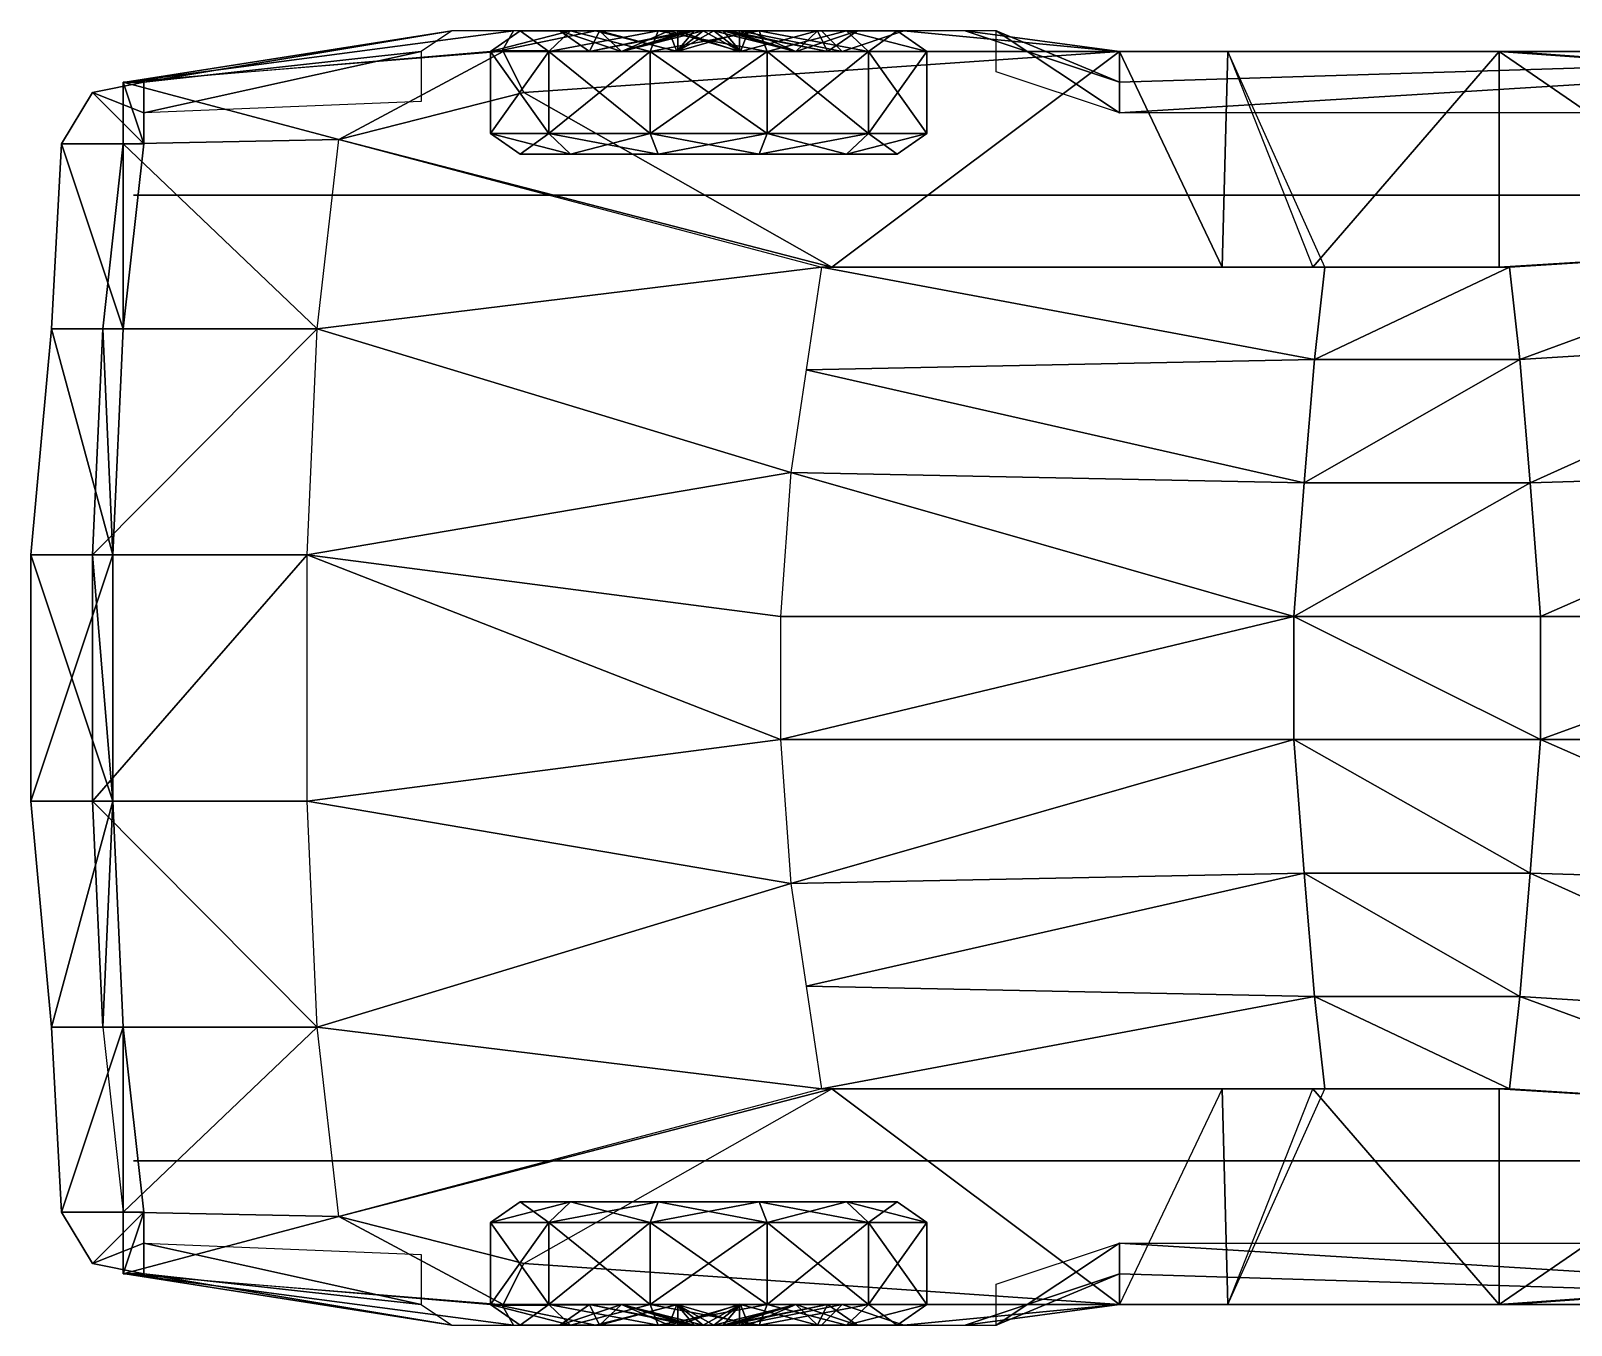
# Model space of a CAD drawing. Extents: x -3.81 to 0, y -0.8 to 0.8.
# Drawn here: x -3.81 to -1.905, y -0.8 to 0.8 of the extents above; entities that cross this region are included whole.
import ezdxf

# ---------------------------------------------------------------- set-up
doc = ezdxf.new("R2010")
doc.units = 0
doc.layers.get('0').update_dxf_attribs({"linetype": 'CONTINUOUS'})

msp = doc.modelspace()

# ---------------------------------------------------------------- meshes
at = {"color": 0, "linetype": 'BYBLOCK'}
mesh = msp.add_polyface(dxfattribs=at)
corners = [(-3.7211, 0.4318, 0.8065), (-3.6957, 0.4318, 0.4763), (-3.7084, 0.1524, 0.4763), (-3.7338, 0.1524, 0.8191), (-3.81, 0.1524, 0.4254), (-3.7846, 0.4318, 0.4254), (-3.7846, 0.4318, 0.3493), (-3.81, 0.1524, 0.3493), (-3.7084, 0.1524, 0.2477), (-3.6957, 0.4318, 0.2477), (-3.7719, 0.6604, 0.3493), (-3.6703, 0.6604, 0.2477), (-3.7719, 0.6604, 0.4381), (-3.6703, 0.6604, 0.4889), (-3.6957, 0.7366, 0.7683), (-3.6703, 0.7366, 0.5016), (-3.6957, 0.6604, 0.7937), (-3.7338, 0.7239, 0.4381), (-3.7338, 0.7239, 0.3493), (-3.6703, 0.6985, 0.2477), (-3.429, 0.6658, 0.9207), (-3.2258, 0.7747, 0.7683), (-3.4557, 0.4318, 0.9591), (-3.4684, 0.1524, 0.9718), (-3.3274, 0.7747, 0.3239), (-3.3274, 0.7129, 0.1714), (-3.2893, 0.8001, 0.4636), (-3.6934, 0.7366, 0.7699), (-3.7338, -0.1524, 0.8191), (-3.81, -0.1524, 0.3493), (-3.7084, -0.1524, 0.4763)]
mesh.append_faces([[corners[k] for k in face] for face in [(14, 13, 16), (17, 13, 15), (11, 18, 19), (20, 14, 16), (19, 24, 25), (24, 15, 26)]], dxfattribs={"vtx0": -1, "color": 0})
mesh.append_faces([[corners[k] for k in face] for face in [(0, 2, 3), (4, 2, 5), (8, 6, 9), (9, 10, 11), (5, 1, 12), (12, 13, 17), (18, 15, 19)]], dxfattribs={"vtx0": -1, "vtx1": -1, "color": 0})
mesh.append_faces([[corners[k] for k in face] for face in [(19, 15, 24)]], dxfattribs={"vtx0": -1, "vtx1": -1, "vtx2": -1, "color": 0})
mesh.append_faces([[corners[k] for k in face] for face in [(5, 2, 1), (12, 1, 13), (20, 21, 14), (22, 16, 0), (22, 0, 3), (3, 23, 22), (23, 3, 28)]], dxfattribs={"vtx0": -1, "vtx2": -1, "color": 0})
mesh.append_faces([[corners[k] for k in face] for face in [(7, 6, 8), (17, 15, 18), (20, 16, 22), (7, 29, 4)]], dxfattribs={"vtx1": -1, "color": 0})
mesh.append_faces([[corners[k] for k in face] for face in [(4, 5, 6), (6, 10, 9), (10, 6, 5), (10, 18, 11), (30, 2, 4), (2, 30, 3)]], dxfattribs={"vtx1": -1, "vtx2": -1, "color": 0})
mesh.append_faces([[corners[k] for k in face] for face in [(0, 1, 2), (6, 7, 4), (5, 12, 10), (14, 15, 13), (12, 17, 18), (18, 10, 12), (26, 15, 27), (29, 7, 8)]], dxfattribs={"vtx2": -1, "color": 0})
mesh = msp.add_polyface(dxfattribs=at)
corners = [(-2.2352, 0.2413, 1.3398), (-2.2479, 0.0762, 1.3398), (-1.9558, 0.2413, 1.3398), (-2.8702, 0.254, 1.2891), (-2.8829, 0.0762, 1.2891), (-2.2225, 0.3937, 1.3272), (-2.8512, 0.381, 1.2764), (-1.9685, 0.3937, 1.3272), (-2.2098, 0.508, 1.3017), (-1.9812, 0.508, 1.3017), (-2.8321, 0.508, 1.2636), (-3.2004, 0.7239, 0.908), (-3.429, 0.6658, 0.9207), (-2.8194, 0.508, 1.2255), (-2.3368, 0.508, 1.2636), (-2.4638, 0.7747, 0.8826), (-2.3298, 0.7747, 0.8722), (-1.9939, 0.508, 1.251), (-2.2245, 0.508, 1.2515), (-3.2258, 0.7747, 0.7683), (-2.4638, 0.7747, 0.7176), (-3.0099, 0.8001, 0.6541), (-3.0099, 0.7746, 0.7533), (-2.9337, 0.7743, 0.7477), (-2.9337, 0.8001, 0.6541), (-1.9939, 0.7747, 0.8457), (-1.9812, 0.7747, 0.6921), (-3.2893, 0.8001, 0.4636), (-3.6934, 0.7366, 0.7699), (-3.2131, 0.8001, 0.5651), (-3.2267, 0.776, 0.7684), (-3.1115, 0.8001, 0.6286), (-2.4638, 0.6985, 0.1588), (-2.6162, 0.7493, 0.1461), (-2.6162, 0.8001, 0.3493), (-2.4638, 0.7366, 0.4254), (-2.6543, 0.8001, 0.4636), (-2.7305, 0.8001, 0.5651), (-2.8321, 0.8001, 0.6286), (-2.8067, 0.7745, 0.7401), (-2.8829, -0.0762, 1.2891), (-2.2479, -0.0762, 1.3398), (-1.9431, -0.0762, 1.3398)]
mesh.append_faces([[corners[k] for k in face] for face in [(0, 6, 3), (35, 34, 36), (36, 20, 35)]], dxfattribs={"vtx0": -1, "color": 0})
mesh.append_faces([[corners[k] for k in face] for face in [(11, 12, 13), (21, 23, 24), (27, 28, 29), (29, 30, 31), (32, 34, 35), (31, 22, 21), (24, 39, 38)]], dxfattribs={"vtx0": -1, "vtx1": -1, "color": 0})
mesh.append_faces([[corners[k] for k in face] for face in [(16, 14, 8), (12, 11, 19), (15, 25, 26)]], dxfattribs={"vtx0": -1, "vtx1": -1, "vtx2": -1, "color": 0})
mesh.append_faces([[corners[k] for k in face] for face in [(1, 3, 4), (5, 10, 6), (13, 12, 10), (11, 20, 19), (21, 22, 23), (29, 28, 30), (37, 39, 20), (31, 30, 22), (24, 23, 39)]], dxfattribs={"vtx0": -1, "vtx2": -1, "color": 0})
mesh.append_faces([[corners[k] for k in face] for face in [(0, 1, 2), (8, 5, 9)]], dxfattribs={"vtx1": -1, "color": 0})
mesh.append_faces([[corners[k] for k in face] for face in [(0, 5, 6), (5, 0, 7), (10, 8, 14), (14, 13, 10), (15, 14, 16), (17, 18, 8), (36, 37, 20), (37, 38, 39), (4, 40, 1), (1, 41, 42)]], dxfattribs={"vtx1": -1, "vtx2": -1, "color": 0})
mesh.append_faces([[corners[k] for k in face] for face in [(1, 0, 3), (5, 8, 10), (11, 15, 20), (26, 20, 15), (32, 33, 34)]], dxfattribs={"vtx2": -1, "color": 0})
at = {"color": 251, "linetype": 'BYBLOCK'}
mesh = msp.add_polyface(dxfattribs=at)
corners = [(-3.1694, 0.6731, 0.0755), (-3.1424, 0.6477, 0.1024), (-3.2049, 0.6477, 0.2106), (-3.2417, 0.6731, 0.2007), (-3.1694, 0.7747, 0.0755), (-3.2417, 0.7747, 0.2007), (-3.0441, 0.6731, 0.0032), (-3.0343, 0.6477, 0.04), (-3.0441, 0.7747, 0.0032), (-2.8995, 0.6731, 0.0032), (-2.8995, 0.7747, 0.0032), (-3.0441, 0.6731, 0.5429), (-3.0343, 0.6477, 0.5061), (-2.9093, 0.6477, 0.5061), (-3.0441, 0.7747, 0.5429), (-2.8995, 0.6731, 0.5429), (-3.1694, 0.6731, 0.4706), (-3.1424, 0.6477, 0.4437), (-3.1694, 0.7747, 0.4706), (-3.2417, 0.6731, 0.3454), (-3.2049, 0.6477, 0.3355), (-3.2417, 0.7747, 0.3454), (-3.1424, 0.8001, 0.1024), (-3.2049, 0.8001, 0.2106), (-3.1065, 0.8001, 0.1383), (-3.1558, 0.8001, 0.2237), (-3.0343, 0.8001, 0.04), (-3.0211, 0.8001, 0.089), (-2.9093, 0.8001, 0.04), (-2.9225, 0.8001, 0.089), (-3.0343, 0.8001, 0.5061), (-2.8995, 0.7747, 0.5429), (-3.0211, 0.8001, 0.4571), (-2.9093, 0.8001, 0.5061), (-3.1424, 0.8001, 0.4437), (-3.1065, 0.8001, 0.4078), (-3.2049, 0.8001, 0.3355), (-3.1558, 0.8001, 0.3224)]
mesh.append_faces([[corners[k] for k in face] for face in [(0, 1, 2), (2, 3, 0), (6, 7, 1), (1, 0, 6), (7, 6, 9), (11, 12, 13), (16, 17, 12), (12, 11, 16), (19, 20, 17), (17, 16, 19), (3, 2, 20), (20, 19, 3), (22, 4, 5), (5, 23, 22), (24, 22, 23), (23, 25, 24), (26, 8, 4), (4, 22, 26), (27, 26, 22), (22, 24, 27), (8, 26, 28), (26, 27, 29), (30, 14, 31), (32, 30, 33), (34, 18, 14), (14, 30, 34), (35, 34, 30), (30, 32, 35), (36, 21, 18), (18, 34, 36), (37, 36, 34), (34, 35, 37), (23, 5, 21), (21, 36, 23), (25, 23, 36), (36, 37, 25)]], dxfattribs={"vtx0": -1, "vtx2": -1, "color": 251})
mesh.append_faces([[corners[k] for k in face] for face in [(4, 0, 3), (3, 5, 4), (8, 6, 0), (0, 4, 8), (6, 8, 10), (14, 11, 15), (18, 16, 11), (11, 14, 18), (21, 19, 16), (16, 18, 21), (5, 3, 19), (19, 21, 5)]], dxfattribs={"vtx2": -1, "color": 251})
at = {"color": 254, "linetype": 'BYBLOCK'}
mesh = msp.add_polyface(dxfattribs=at)
corners = [(-0.7103, 0.8001, 0.2665), (-0.6858, 0.8001, 0.2731), (-0.7103, 0.8001, 0.2796), (-0.833, 0.7747, 0.2336), (-0.833, 0.7747, 0.3125), (-0.8698, 0.8001, 0.2237), (-0.8698, 0.8001, 0.3224), (-0.7038, 0.8001, 0.291), (-0.7936, 0.7747, 0.3808), (-0.8205, 0.8001, 0.4078), (-0.6924, 0.8001, 0.2976), (-0.7252, 0.7747, 0.4203), (-0.7351, 0.8001, 0.4571), (-0.6792, 0.8001, 0.2976), (-0.6464, 0.7747, 0.4203), (-0.6365, 0.8001, 0.4571), (-0.6678, 0.8001, 0.291), (-0.578, 0.7747, 0.3808), (-0.5511, 0.8001, 0.4078), (-0.6613, 0.8001, 0.2796), (-0.5386, 0.7747, 0.3125), (-0.5018, 0.8001, 0.3224), (-0.6613, 0.8001, 0.2665), (-0.5386, 0.7747, 0.2336), (-0.5018, 0.8001, 0.2237), (-0.6678, 0.8001, 0.2551), (-0.578, 0.7747, 0.1653), (-0.5511, 0.8001, 0.1383), (-0.6792, 0.8001, 0.2485), (-0.6464, 0.7747, 0.1258), (-0.6365, 0.8001, 0.089), (-0.6924, 0.8001, 0.2485), (-0.7252, 0.7747, 0.1258), (-0.7351, 0.8001, 0.089), (-0.7038, 0.8001, 0.2551), (-0.7936, 0.7747, 0.1653), (-0.8205, 0.8001, 0.1383), (-3.1065, 0.8001, 0.1383), (-3.0796, 0.7747, 0.1653), (-3.1558, 0.8001, 0.2237), (-3.119, 0.7747, 0.2336), (-2.9898, 0.8001, 0.2551), (-2.9963, 0.8001, 0.2665), (-2.9718, 0.8001, 0.2731), (-3.0211, 0.8001, 0.089), (-3.0112, 0.7747, 0.1258), (-2.9784, 0.8001, 0.2485), (-2.9225, 0.8001, 0.089), (-2.9324, 0.7747, 0.1258), (-2.9652, 0.8001, 0.2485), (-2.8371, 0.8001, 0.1383), (-2.864, 0.7747, 0.1653), (-2.9538, 0.8001, 0.2551), (-2.7878, 0.8001, 0.2237), (-2.8246, 0.7747, 0.2336), (-2.9473, 0.8001, 0.2665), (-2.7878, 0.8001, 0.3224), (-2.8246, 0.7747, 0.3125), (-2.9473, 0.8001, 0.2796), (-2.8371, 0.8001, 0.4078), (-2.864, 0.7747, 0.3808), (-2.9538, 0.8001, 0.291), (-2.9225, 0.8001, 0.4571), (-2.9324, 0.7747, 0.4203), (-2.9652, 0.8001, 0.2976), (-3.0211, 0.8001, 0.4571), (-3.0112, 0.7747, 0.4203), (-2.9784, 0.8001, 0.2976), (-3.1065, 0.8001, 0.4078), (-3.0796, 0.7747, 0.3808), (-2.9898, 0.8001, 0.291), (-3.1558, 0.8001, 0.3224), (-3.119, 0.7747, 0.3125), (-2.9963, 0.8001, 0.2796), (-2.9718, -0.8001, 0.2731), (-2.9963, -0.8001, 0.2665), (-2.9963, -0.8001, 0.2796), (-3.119, -0.7747, 0.2336), (-3.119, -0.7747, 0.3125), (-3.1558, -0.8001, 0.2237), (-3.1558, -0.8001, 0.3224), (-2.9898, -0.8001, 0.291), (-3.0796, -0.7747, 0.3808), (-3.1065, -0.8001, 0.4078), (-2.9784, -0.8001, 0.2976), (-3.0112, -0.7747, 0.4203), (-3.0211, -0.8001, 0.4571), (-2.9652, -0.8001, 0.2976), (-2.9324, -0.7747, 0.4203), (-2.9225, -0.8001, 0.4571), (-2.9538, -0.8001, 0.291), (-2.864, -0.7747, 0.3808), (-2.8371, -0.8001, 0.4078), (-2.9473, -0.8001, 0.2796), (-2.8246, -0.7747, 0.3125), (-2.7878, -0.8001, 0.3224), (-2.9473, -0.8001, 0.2665), (-2.8246, -0.7747, 0.2336), (-2.7878, -0.8001, 0.2237), (-2.9538, -0.8001, 0.2551), (-2.864, -0.7747, 0.1653), (-2.8371, -0.8001, 0.1383), (-2.9652, -0.8001, 0.2485), (-2.9324, -0.7747, 0.1258), (-2.9225, -0.8001, 0.089), (-2.9784, -0.8001, 0.2485), (-3.0112, -0.7747, 0.1258), (-3.0211, -0.8001, 0.089), (-2.9898, -0.8001, 0.2551), (-3.0796, -0.7747, 0.1653), (-3.1065, -0.8001, 0.1383), (-0.7936, -0.7747, 0.1653), (-0.8205, -0.8001, 0.1383), (-0.8698, -0.8001, 0.2237), (-0.833, -0.7747, 0.2336), (-0.7038, -0.8001, 0.2551), (-0.7103, -0.8001, 0.2665), (-0.6858, -0.8001, 0.2731), (-0.7252, -0.7747, 0.1258), (-0.7351, -0.8001, 0.089), (-0.6924, -0.8001, 0.2485), (-0.6464, -0.7747, 0.1258), (-0.6365, -0.8001, 0.089), (-0.6792, -0.8001, 0.2485), (-0.578, -0.7747, 0.1653), (-0.5511, -0.8001, 0.1383), (-0.6678, -0.8001, 0.2551), (-0.5386, -0.7747, 0.2336), (-0.5018, -0.8001, 0.2237), (-0.6613, -0.8001, 0.2665), (-0.5386, -0.7747, 0.3125), (-0.5018, -0.8001, 0.3224), (-0.6613, -0.8001, 0.2796), (-0.578, -0.7747, 0.3808), (-0.5511, -0.8001, 0.4078), (-0.6678, -0.8001, 0.291), (-0.6464, -0.7747, 0.4203), (-0.6365, -0.8001, 0.4571), (-0.6792, -0.8001, 0.2976), (-0.7252, -0.7747, 0.4203), (-0.7351, -0.8001, 0.4571), (-0.6924, -0.8001, 0.2976), (-0.7936, -0.7747, 0.3808), (-0.8205, -0.8001, 0.4078), (-0.7038, -0.8001, 0.291), (-0.833, -0.7747, 0.3125), (-0.8698, -0.8001, 0.3224), (-0.7103, -0.8001, 0.2796), (0, -0.1524, 0.3746), (0, -0.1524, 0.3239), (0, 0.1524, 0.3746), (0, 0.1524, 0.3239), (-0.0762, -0.1524, 0.2223), (-0.0762, 0.1524, 0.2223)]
mesh.append_faces([[corners[k] for k in face] for face in [(0, 1, 2), (5, 3, 6), (4, 6, 3), (2, 1, 7), (6, 4, 9), (8, 9, 4), (7, 1, 10), (9, 8, 12), (11, 12, 8), (10, 1, 13), (12, 11, 15), (14, 15, 11), (13, 1, 16), (15, 14, 18), (17, 18, 14), (16, 1, 19), (18, 17, 21), (20, 21, 17), (19, 1, 22), (21, 20, 24), (23, 24, 20), (22, 1, 25), (24, 23, 27), (26, 27, 23), (25, 1, 28), (27, 26, 30), (29, 30, 26), (28, 1, 31), (30, 29, 33), (32, 33, 29), (31, 1, 34), (33, 32, 36), (35, 36, 32), (34, 1, 0), (36, 35, 5), (3, 5, 35), (37, 38, 39), (40, 39, 38), (41, 43, 42), (44, 45, 37), (38, 37, 45), (46, 43, 41), (47, 48, 44), (45, 44, 48), (49, 43, 46), (50, 51, 47), (48, 47, 51), (52, 43, 49), (53, 54, 50), (51, 50, 54), (55, 43, 52), (56, 57, 53), (54, 53, 57), (58, 43, 55), (59, 60, 56), (57, 56, 60), (61, 43, 58), (62, 63, 59), (60, 59, 63), (64, 43, 61), (65, 66, 62), (63, 62, 66), (67, 43, 64), (68, 69, 65), (66, 65, 69), (70, 43, 67), (71, 72, 68), (69, 68, 72), (73, 43, 70), (39, 40, 71), (72, 71, 40), (42, 43, 73)]], dxfattribs={"vtx0": -1, "vtx1": -1, "color": 254})
mesh.append_faces([[corners[k] for k in face] for face in [(74, 75, 76), (77, 79, 80), (80, 78, 77), (74, 76, 81), (78, 80, 83), (83, 82, 78), (74, 81, 84), (82, 83, 86), (86, 85, 82), (74, 84, 87), (85, 86, 89), (89, 88, 85), (74, 87, 90), (88, 89, 92), (92, 91, 88), (74, 90, 93), (91, 92, 95), (95, 94, 91), (74, 93, 96), (94, 95, 98), (98, 97, 94), (74, 96, 99), (97, 98, 101), (101, 100, 97), (74, 99, 102), (100, 101, 104), (104, 103, 100), (74, 102, 105), (103, 104, 107), (107, 106, 103), (74, 105, 108), (106, 107, 110), (110, 109, 106), (74, 108, 75), (109, 110, 79), (79, 77, 109), (111, 112, 113), (113, 114, 111), (117, 115, 116), (118, 119, 112), (112, 111, 118), (117, 120, 115), (121, 122, 119), (119, 118, 121), (117, 123, 120), (124, 125, 122), (122, 121, 124), (117, 126, 123), (127, 128, 125), (125, 124, 127), (117, 129, 126), (130, 131, 128), (128, 127, 130), (117, 132, 129), (133, 134, 131), (131, 130, 133), (117, 135, 132), (136, 137, 134), (134, 133, 136), (117, 138, 135), (139, 140, 137), (137, 136, 139), (117, 141, 138), (142, 143, 140), (140, 139, 142), (117, 144, 141), (145, 146, 143), (143, 142, 145), (117, 147, 144), (114, 113, 146), (146, 145, 114), (117, 116, 147)]], dxfattribs={"vtx0": -1, "vtx2": -1, "color": 254})
mesh.append_faces([[corners[k] for k in face] for face in [(3, 0, 4), (2, 4, 0), (4, 2, 8), (7, 8, 2), (8, 7, 11), (10, 11, 7), (11, 10, 14), (13, 14, 10), (14, 13, 17), (16, 17, 13), (17, 16, 20), (19, 20, 16), (20, 19, 23), (22, 23, 19), (23, 22, 26), (25, 26, 22), (26, 25, 29), (28, 29, 25), (29, 28, 32), (31, 32, 28), (32, 31, 35), (34, 35, 31), (35, 34, 3), (0, 3, 34), (38, 41, 40), (42, 40, 41), (45, 46, 38), (41, 38, 46), (48, 49, 45), (46, 45, 49), (51, 52, 48), (49, 48, 52), (54, 55, 51), (52, 51, 55), (57, 58, 54), (55, 54, 58), (60, 61, 57), (58, 57, 61), (63, 64, 60), (61, 60, 64), (66, 67, 63), (64, 63, 67), (69, 70, 66), (67, 66, 70), (72, 73, 69), (70, 69, 73), (40, 42, 72), (73, 72, 42), (148, 149, 150), (151, 150, 149), (149, 152, 151), (153, 151, 152)]], dxfattribs={"vtx1": -1, "color": 254})
mesh.append_faces([[corners[k] for k in face] for face in [(75, 77, 78), (78, 76, 75), (76, 78, 82), (82, 81, 76), (81, 82, 85), (85, 84, 81), (84, 85, 88), (88, 87, 84), (87, 88, 91), (91, 90, 87), (90, 91, 94), (94, 93, 90), (93, 94, 97), (97, 96, 93), (96, 97, 100), (100, 99, 96), (99, 100, 103), (103, 102, 99), (102, 103, 106), (106, 105, 102), (105, 106, 109), (109, 108, 105), (108, 109, 77), (77, 75, 108), (115, 111, 114), (114, 116, 115), (120, 118, 111), (111, 115, 120), (123, 121, 118), (118, 120, 123), (126, 124, 121), (121, 123, 126), (129, 127, 124), (124, 126, 129), (132, 130, 127), (127, 129, 132), (135, 133, 130), (130, 132, 135), (138, 136, 133), (133, 135, 138), (141, 139, 136), (136, 138, 141), (144, 142, 139), (139, 141, 144), (147, 145, 142), (142, 144, 147), (116, 114, 145), (145, 147, 116)]], dxfattribs={"vtx2": -1, "color": 254})
at = {"color": 251, "linetype": 'BYBLOCK'}
mesh = msp.add_polyface(dxfattribs=at)
corners = [(-2.8995, 0.6731, 0.0032), (-2.9093, 0.6477, 0.04), (-3.0343, 0.6477, 0.04), (-2.8995, 0.7747, 0.0032), (-3.0441, 0.6731, 0.0032), (-2.7742, 0.6731, 0.0755), (-2.8012, 0.6477, 0.1024), (-2.7742, 0.7747, 0.0755), (-2.7019, 0.6731, 0.2007), (-2.7387, 0.6477, 0.2106), (-2.7019, 0.7747, 0.2007), (-2.7019, 0.6731, 0.3454), (-2.7387, 0.6477, 0.3355), (-2.7019, 0.7747, 0.3454), (-2.7742, 0.6731, 0.4706), (-2.8012, 0.6477, 0.4437), (-2.7742, 0.7747, 0.4706), (-2.8995, 0.6731, 0.5429), (-2.9093, 0.6477, 0.5061), (-2.8995, 0.7747, 0.5429), (-3.0441, 0.6731, 0.5429), (-3.0441, 0.7747, 0.5429), (-2.9093, 0.8001, 0.04), (-3.0441, 0.7747, 0.0032), (-2.9225, 0.8001, 0.089), (-3.0343, 0.8001, 0.04), (-2.8012, 0.8001, 0.1024), (-2.8371, 0.8001, 0.1383), (-2.7387, 0.8001, 0.2106), (-2.7878, 0.8001, 0.2237), (-2.7387, 0.8001, 0.3355), (-2.7878, 0.8001, 0.3224), (-2.8012, 0.8001, 0.4437), (-2.8371, 0.8001, 0.4078), (-2.9093, 0.8001, 0.5061), (-2.9225, 0.8001, 0.4571), (-3.0343, 0.8001, 0.5061), (-3.0211, 0.8001, 0.4571)]
mesh.append_faces([[corners[k] for k in face] for face in [(0, 1, 2), (5, 6, 1), (1, 0, 5), (8, 9, 6), (6, 5, 8), (11, 12, 9), (9, 8, 11), (14, 15, 12), (12, 11, 14), (17, 18, 15), (15, 14, 17), (18, 17, 20), (22, 3, 23), (24, 22, 25), (26, 7, 3), (3, 22, 26), (27, 26, 22), (22, 24, 27), (28, 10, 7), (7, 26, 28), (29, 28, 26), (26, 27, 29), (30, 13, 10), (10, 28, 30), (31, 30, 28), (28, 29, 31), (32, 16, 13), (13, 30, 32), (33, 32, 30), (30, 31, 33), (34, 19, 16), (16, 32, 34), (35, 34, 32), (32, 33, 35), (19, 34, 36), (34, 35, 37)]], dxfattribs={"vtx0": -1, "vtx2": -1, "color": 251})
mesh.append_faces([[corners[k] for k in face] for face in [(3, 0, 4), (7, 5, 0), (0, 3, 7), (10, 8, 5), (5, 7, 10), (13, 11, 8), (8, 10, 13), (16, 14, 11), (11, 13, 16), (19, 17, 14), (14, 16, 19), (17, 19, 21)]], dxfattribs={"vtx2": -1, "color": 251})
at = {"color": 0, "linetype": 'BYBLOCK'}
mesh = msp.add_polyface(dxfattribs=at)
corners = [(-0.4685, 0.1524, 0.7975), (-0.5216, 0.4318, 0.7936), (-0.9779, 0.1524, 0.87), (-1.0414, 0.4064, 0.8572), (-1.5367, 0.254, 1.2891), (-1.9558, 0.2413, 1.3398), (-1.9431, 0.0762, 1.3398), (-1.524, 0.0762, 1.2891), (-2.2479, 0.0762, 1.3398), (-1.9685, 0.3937, 1.3272), (-2.2352, 0.2413, 1.3398), (-1.5621, 0.4191, 1.2764), (-0.6096, 0.6604, 0.7806), (-1.143, 0.6096, 0.8445), (-0.6995, 0.7747, 0.7378), (-1.28, 0.7239, 0.8191), (-1.5875, 0.5334, 1.2636), (-1.9812, 0.508, 1.3017), (-2.2225, 0.3937, 1.3272), (-2.2098, 0.508, 1.3017), (-1.9939, 0.508, 1.251), (-1.6376, 0.5299, 1.2255), (-0.635, 0.8001, 0.6541), (-0.7493, 0.8001, 0.6541), (-1.2319, 0.7747, 0.6541), (-1.9812, 0.7747, 0.6921), (-1.9939, 0.7747, 0.8457), (-1.232, 0.7747, 0.6541), (-1.2319, 0.7747, 0.3874), (-2.4638, 0.7366, 0.4254), (-2.4638, 0.7747, 0.7176), (-1.2319, 0.6985, 0.1588), (-2.4638, 0.6985, 0.1588), (-1.0414, 0.8001, 0.3239), (-1.0414, 0.7493, 0.1461), (-1.2389, 0.6907, 0.8315), (-1.016, 0.8001, 0.4381), (-0.9398, 0.8001, 0.5524), (-0.8509, 0.8001, 0.6159), (-1.9431, -0.0762, 1.3398), (-0.4685, -0.1524, 0.7975)]
mesh.append_faces([[corners[k] for k in face] for face in [(2, 1, 3), (11, 5, 4), (3, 12, 13), (13, 14, 15), (27, 29, 30), (28, 32, 29)]], dxfattribs={"vtx0": -1, "color": 0})
mesh.append_faces([[corners[k] for k in face] for face in [(4, 6, 7), (5, 9, 10), (16, 9, 11), (15, 25, 26), (33, 28, 36), (36, 27, 37)]], dxfattribs={"vtx0": -1, "vtx1": -1, "color": 0})
mesh.append_faces([[corners[k] for k in face] for face in [(6, 5, 8), (11, 9, 5), (9, 17, 18), (39, 6, 8), (6, 39, 7)]], dxfattribs={"vtx0": -1, "vtx1": -1, "vtx2": -1, "color": 0})
mesh.append_faces([[corners[k] for k in face] for face in [(17, 21, 20), (14, 22, 23), (33, 31, 28), (16, 15, 21), (36, 28, 27), (23, 15, 14), (27, 38, 37)]], dxfattribs={"vtx0": -1, "vtx2": -1, "color": 0})
mesh.append_faces([[corners[k] for k in face] for face in [(1, 12, 3), (12, 14, 13)]], dxfattribs={"vtx1": -1, "color": 0})
mesh.append_faces([[corners[k] for k in face] for face in [(0, 1, 2), (4, 5, 6), (16, 17, 9), (19, 17, 20), (17, 16, 21), (40, 0, 2)]], dxfattribs={"vtx1": -1, "vtx2": -1, "color": 0})
mesh.append_faces([[corners[k] for k in face] for face in [(15, 24, 25), (27, 28, 29), (28, 31, 32), (33, 34, 31), (16, 35, 15), (23, 24, 15), (27, 23, 38)]], dxfattribs={"vtx2": -1, "color": 0})
at = {"color": 151, "linetype": 'BYBLOCK'}
mesh = msp.add_polyface(dxfattribs=at)
corners = [(-0.9779, 0.1524, 0.87), (-1.0414, 0.4064, 0.8572), (-1.5367, 0.254, 1.2891), (-1.524, 0.0762, 1.2891), (-2.8702, 0.254, 1.2891), (-2.8829, 0.0762, 1.2891), (-3.4684, 0.1524, 0.9718), (-3.4557, 0.4318, 0.9591), (-2.8321, 0.508, 1.2636), (-3.429, 0.6658, 0.9207), (-1.143, 0.6096, 0.8445), (-1.5621, 0.4191, 1.2764), (-1.2389, 0.6907, 0.8315), (-1.5875, 0.5334, 1.2636), (-2.8194, 0.508, 1.2255), (-2.3368, 0.508, 1.2636), (-2.4638, 0.7747, 0.8826), (-3.2004, 0.7239, 0.908), (-1.6376, 0.5299, 1.2255), (-1.28, 0.7239, 0.8191), (-1.9939, 0.7747, 0.8457), (-1.9939, 0.508, 1.251), (-2.3298, 0.7747, 0.8722), (-2.2245, 0.508, 1.2515), (-1.9939, -0.7747, 0.8457), (-2.3298, -0.7747, 0.8722), (-2.2245, -0.508, 1.2515), (-1.9939, -0.508, 1.251), (-1.6376, -0.5299, 1.2255), (-1.28, -0.7239, 0.8191), (-2.8194, -0.508, 1.2255), (-2.3368, -0.508, 1.2636), (-2.4638, -0.7747, 0.8826), (-3.2004, -0.7239, 0.908), (-1.2389, -0.6907, 0.8315), (-1.143, -0.6096, 0.8445), (-1.5875, -0.5334, 1.2636), (-1.5621, -0.4191, 1.2764), (-1.0414, -0.4064, 0.8572), (-1.5367, -0.254, 1.2891), (-2.8702, -0.254, 1.2891), (-2.8321, -0.508, 1.2636), (-3.4557, -0.4318, 0.9591), (-3.429, -0.6658, 0.9207), (-2.8829, -0.0762, 1.2891), (-3.4684, -0.1524, 0.9718), (-0.9779, -0.1524, 0.87), (-1.524, -0.0762, 1.2891)]
mesh.append_faces([[corners[k] for k in face] for face in [(8, 7, 9), (1, 11, 2), (14, 16, 17), (30, 32, 33), (37, 38, 39), (42, 41, 43)]], dxfattribs={"vtx0": -1, "color": 151})
mesh.append_faces([[corners[k] for k in face] for face in [(18, 20, 21), (28, 24, 27), (36, 35, 37), (45, 40, 42), (39, 46, 47)]], dxfattribs={"vtx0": -1, "vtx1": -1, "color": 151})
mesh.append_faces([[corners[k] for k in face] for face in [(0, 2, 3), (4, 6, 7), (10, 13, 11), (20, 23, 21), (24, 26, 27)]], dxfattribs={"vtx0": -1, "vtx2": -1, "color": 151})
mesh.append_faces([[corners[k] for k in face] for face in [(34, 35, 36), (38, 46, 39)]], dxfattribs={"vtx1": -1, "color": 151})
mesh.append_faces([[corners[k] for k in face] for face in [(4, 5, 6), (8, 4, 7), (1, 10, 11), (35, 38, 37), (40, 41, 42), (44, 40, 45), (5, 44, 6), (45, 6, 44), (46, 0, 47), (3, 47, 0)]], dxfattribs={"vtx1": -1, "vtx2": -1, "color": 151})
mesh.append_faces([[corners[k] for k in face] for face in [(0, 1, 2), (10, 12, 13), (14, 15, 16), (18, 19, 20), (20, 22, 23), (24, 25, 26), (28, 29, 24), (30, 31, 32)]], dxfattribs={"vtx2": -1, "color": 151})
at = {"color": 240, "linetype": 'BYBLOCK'}
mesh = msp.add_polyface(dxfattribs=at)
corners = [(-3.6957, 0.6604, 0.7937), (-3.6703, 0.6604, 0.4889), (-3.6957, 0.4318, 0.4763), (-3.7211, 0.4318, 0.8065), (-3.6957, -0.6604, 0.7937), (-3.6703, -0.6604, 0.4889), (-3.6957, -0.4318, 0.4763), (-3.7211, -0.4318, 0.8065)]
mesh.append_faces([[corners[k] for k in face] for face in [(0, 2, 3), (4, 6, 7)]], dxfattribs={"vtx0": -1, "color": 240})
mesh.append_faces([[corners[k] for k in face] for face in [(0, 1, 2), (4, 5, 6)]], dxfattribs={"vtx2": -1, "color": 240})
at = {"color": 251, "linetype": 'BYBLOCK'}
mesh = msp.add_polyface(dxfattribs=at)
corners = [(-1.8923, 0.5969, 0.1651), (-1.8923, 0.5969, 0.7239), (-0.3683, 0.5969, 0.6731), (-0.2413, 0.5969, 0.2032), (-3.6703, 0.5969, 0.254), (-3.683, 0.5969, 0.7239), (-3.6703, -0.5969, 0.254), (-3.683, -0.5969, 0.7239), (-1.8923, -0.5969, 0.7239), (-1.8923, -0.5969, 0.1651), (-0.3683, -0.5969, 0.6731), (-0.2413, -0.5969, 0.2032)]
mesh.append_faces([[corners[k] for k in face] for face in [(0, 1, 2), (2, 3, 0), (4, 5, 1), (1, 0, 4), (6, 7, 8), (8, 9, 6), (9, 8, 10), (10, 11, 9)]], dxfattribs={"vtx0": -1, "vtx1": -1, "vtx2": -1, "color": 251})
at = {"color": 0, "linetype": 'BYBLOCK'}
mesh = msp.add_polyface(dxfattribs=at)
corners = [(-3.6703, -0.7366, 0.5016), (-3.2893, -0.8001, 0.4636), (-3.6934, -0.7366, 0.7699), (-3.6703, -0.6985, 0.2477), (-3.3274, -0.7747, 0.3239), (-3.3274, -0.7129, 0.1714), (-3.7338, -0.1524, 0.8191), (-3.4684, -0.1524, 0.9718), (-3.4684, 0.1524, 0.9718), (-3.7211, -0.4318, 0.8065), (-3.4557, -0.4318, 0.9591), (-3.6957, -0.6604, 0.7937), (-3.429, -0.6658, 0.9207), (-3.6957, -0.7366, 0.7683), (-3.7338, -0.7239, 0.4381), (-3.7338, -0.7239, 0.3493), (-3.2258, -0.7747, 0.7683), (-3.7719, -0.6604, 0.3493), (-3.6703, -0.6604, 0.2477), (-3.7719, -0.6604, 0.4381), (-3.6703, -0.6604, 0.4889), (-3.6957, -0.4318, 0.4763), (-3.7846, -0.4318, 0.4254), (-3.7846, -0.4318, 0.3493), (-3.6957, -0.4318, 0.2477), (-3.81, -0.1524, 0.3493), (-3.7084, -0.1524, 0.2477), (-3.81, -0.1524, 0.4254), (-3.7084, -0.1524, 0.4763), (-3.7084, 0.1524, 0.2477), (-3.81, 0.1524, 0.4254), (-3.7338, 0.1524, 0.8191)]
mesh.append_faces([[corners[k] for k in face] for face in [(4, 3, 5), (13, 12, 11), (15, 18, 3), (20, 14, 0), (20, 13, 11)]], dxfattribs={"vtx0": -1, "color": 0})
mesh.append_faces([[corners[k] for k in face] for face in [(9, 10, 6), (7, 6, 10), (11, 10, 9), (16, 12, 13), (21, 19, 20), (28, 22, 21)]], dxfattribs={"vtx0": -1, "vtx1": -1, "color": 0})
mesh.append_faces([[corners[k] for k in face] for face in [(0, 3, 4)]], dxfattribs={"vtx0": -1, "vtx1": -1, "vtx2": -1, "color": 0})
mesh.append_faces([[corners[k] for k in face] for face in [(6, 7, 8), (0, 15, 3), (20, 19, 14), (21, 22, 19), (17, 24, 18), (23, 26, 24), (28, 27, 22), (28, 9, 6)]], dxfattribs={"vtx0": -1, "vtx2": -1, "color": 0})
mesh.append_faces([[corners[k] for k in face] for face in [(0, 1, 2), (14, 19, 15), (17, 15, 19), (0, 13, 20), (19, 22, 17), (25, 23, 27), (21, 9, 28), (27, 30, 25)]], dxfattribs={"vtx1": -1, "color": 0})
mesh.append_faces([[corners[k] for k in face] for face in [(15, 17, 18), (23, 17, 22), (17, 23, 24), (22, 27, 23), (30, 27, 28), (6, 31, 28)]], dxfattribs={"vtx1": -1, "vtx2": -1, "color": 0})
mesh.append_faces([[corners[k] for k in face] for face in [(11, 12, 10), (0, 14, 15), (23, 25, 26), (29, 26, 25)]], dxfattribs={"vtx2": -1, "color": 0})
mesh = msp.add_polyface(dxfattribs=at)
corners = [(-0.7493, -0.8001, 0.6541), (-1.232, -0.7747, 0.6541), (-0.8509, -0.8001, 0.6159), (-0.9398, -0.8001, 0.5524), (-1.2319, -0.7747, 0.6541), (-1.28, -0.7239, 0.8191), (-0.6995, -0.7747, 0.7378), (-1.2319, -0.7747, 0.3874), (-1.016, -0.8001, 0.4381), (-1.0414, -0.8001, 0.3239), (-1.2389, -0.6907, 0.8315), (-1.5875, -0.5334, 1.2636), (-1.6376, -0.5299, 1.2255), (-1.0414, -0.7493, 0.1461), (-1.2319, -0.6985, 0.1588), (-2.4638, -0.6985, 0.1588), (-2.4638, -0.7366, 0.4254), (-2.4638, -0.7747, 0.7176), (-1.9812, -0.7747, 0.6921), (-1.9939, -0.7747, 0.8457), (-0.635, -0.8001, 0.6541), (-1.9812, -0.508, 1.3017), (-1.9939, -0.508, 1.251), (-2.2098, -0.508, 1.3017), (-1.9685, -0.3937, 1.3272), (-2.2225, -0.3937, 1.3272), (-1.5621, -0.4191, 1.2764), (-0.6096, -0.6604, 0.7806), (-1.143, -0.6096, 0.8445), (-0.5216, -0.4318, 0.7936), (-1.0414, -0.4064, 0.8572), (-1.9558, -0.2413, 1.3398), (-1.5367, -0.254, 1.2891), (-2.2352, -0.2413, 1.3398), (-1.9431, -0.0762, 1.3398), (-2.2479, -0.0762, 1.3398), (-1.524, -0.0762, 1.2891), (-0.4685, -0.1524, 0.7975), (-0.9779, -0.1524, 0.87), (-1.524, 0.0762, 1.2891), (-0.9779, 0.1524, 0.87)]
mesh.append_faces([[corners[k] for k in face] for face in [(15, 7, 16), (16, 1, 17), (6, 28, 5), (27, 30, 28), (31, 26, 32), (29, 38, 30)]], dxfattribs={"vtx0": -1, "color": 0})
mesh.append_faces([[corners[k] for k in face] for face in [(2, 1, 3), (5, 0, 6), (7, 8, 1), (5, 11, 12), (14, 9, 7), (20, 6, 0), (12, 21, 22)]], dxfattribs={"vtx0": -1, "vtx1": -1, "color": 0})
mesh.append_faces([[corners[k] for k in face] for face in [(21, 24, 25), (24, 26, 31), (31, 34, 35)]], dxfattribs={"vtx0": -1, "vtx1": -1, "vtx2": -1, "color": 0})
mesh.append_faces([[corners[k] for k in face] for face in [(1, 8, 3), (7, 9, 8), (18, 5, 19), (24, 11, 26), (24, 31, 33), (34, 32, 36)]], dxfattribs={"vtx0": -1, "vtx2": -1, "color": 0})
mesh.append_faces([[corners[k] for k in face] for face in [(0, 1, 2), (4, 0, 5), (10, 11, 5), (13, 9, 14), (14, 7, 15), (7, 1, 16), (4, 5, 18)]], dxfattribs={"vtx1": -1, "color": 0})
mesh.append_faces([[corners[k] for k in face] for face in [(11, 21, 12), (21, 23, 22), (21, 11, 24), (31, 32, 34), (29, 37, 38), (36, 39, 34), (40, 38, 37)]], dxfattribs={"vtx1": -1, "vtx2": -1, "color": 0})
mesh.append_faces([[corners[k] for k in face] for face in [(6, 27, 28), (27, 29, 30)]], dxfattribs={"vtx2": -1, "color": 0})
mesh = msp.add_polyface(dxfattribs=at)
corners = [(-2.9337, -0.7743, 0.7477), (-2.9337, -0.8001, 0.6541), (-2.8067, -0.7745, 0.7401), (-2.8321, -0.8001, 0.6286), (-3.2267, -0.776, 0.7684), (-3.1115, -0.8001, 0.6286), (-3.0099, -0.7746, 0.7533), (-3.0099, -0.8001, 0.6541), (-2.7305, -0.8001, 0.5651), (-2.4638, -0.7747, 0.7176), (-2.6543, -0.8001, 0.4636), (-2.4638, -0.7366, 0.4254), (-2.6162, -0.8001, 0.3493), (-2.6162, -0.7493, 0.1461), (-2.4638, -0.6985, 0.1588), (-3.6934, -0.7366, 0.7699), (-3.2131, -0.8001, 0.5651), (-3.2893, -0.8001, 0.4636), (-3.6703, -0.7366, 0.5016), (-3.3274, -0.7747, 0.3239), (-1.9939, -0.7747, 0.8457), (-2.4638, -0.7747, 0.8826), (-1.9812, -0.7747, 0.6921), (-3.2004, -0.7239, 0.908), (-3.2258, -0.7747, 0.7683), (-3.429, -0.6658, 0.9207), (-2.2245, -0.508, 1.2515), (-1.9939, -0.508, 1.251), (-2.2098, -0.508, 1.3017), (-2.3368, -0.508, 1.2636), (-2.3298, -0.7747, 0.8722), (-2.8321, -0.508, 1.2636), (-2.8194, -0.508, 1.2255), (-2.2225, -0.3937, 1.3272), (-2.8512, -0.381, 1.2764), (-1.9812, -0.508, 1.3017), (-2.2352, -0.2413, 1.3398), (-1.9685, -0.3937, 1.3272), (-2.8702, -0.254, 1.2891), (-2.2479, -0.0762, 1.3398), (-2.8829, -0.0762, 1.2891), (-1.9558, -0.2413, 1.3398), (-2.2479, 0.0762, 1.3398)]
mesh.append_faces([[corners[k] for k in face] for face in [(9, 10, 11), (12, 11, 10), (18, 19, 17), (34, 36, 38)]], dxfattribs={"vtx0": -1, "color": 0})
mesh.append_faces([[corners[k] for k in face] for face in [(0, 1, 2), (4, 5, 6), (2, 8, 9), (15, 16, 4), (6, 7, 0), (9, 23, 24), (25, 32, 31), (31, 33, 34), (38, 39, 40)]], dxfattribs={"vtx0": -1, "vtx1": -1, "color": 0})
mesh.append_faces([[corners[k] for k in face] for face in [(20, 21, 22), (23, 25, 24), (29, 30, 28)]], dxfattribs={"vtx0": -1, "vtx1": -1, "vtx2": -1, "color": 0})
mesh.append_faces([[corners[k] for k in face] for face in [(2, 1, 3), (6, 5, 7), (12, 14, 11), (4, 16, 5), (15, 17, 16), (0, 7, 1), (25, 23, 32)]], dxfattribs={"vtx0": -1, "vtx2": -1, "color": 0})
mesh.append_faces([[corners[k] for k in face] for face in [(13, 14, 12), (9, 22, 21), (21, 23, 9), (28, 33, 31), (36, 39, 38)]], dxfattribs={"vtx1": -1, "color": 0})
mesh.append_faces([[corners[k] for k in face] for face in [(3, 8, 2), (8, 10, 9), (26, 27, 28), (29, 21, 30), (28, 31, 29), (32, 29, 31), (36, 33, 37), (33, 36, 34), (39, 42, 40)]], dxfattribs={"vtx1": -1, "vtx2": -1, "color": 0})
mesh.append_faces([[corners[k] for k in face] for face in [(33, 28, 35), (39, 36, 41)]], dxfattribs={"vtx2": -1, "color": 0})
at = {"color": 251, "linetype": 'BYBLOCK'}
mesh = msp.add_polyface(dxfattribs=at)
corners = [(-3.2049, -0.8001, 0.2106), (-3.1558, -0.8001, 0.2237), (-3.2049, -0.8001, 0.3355), (-3.1558, -0.8001, 0.3224), (-3.2417, -0.7747, 0.2007), (-3.2417, -0.7747, 0.3454), (-3.1424, -0.8001, 0.4437), (-3.1065, -0.8001, 0.4078), (-3.1694, -0.7747, 0.4706), (-3.0343, -0.8001, 0.5061), (-3.0211, -0.8001, 0.4571), (-3.0441, -0.7747, 0.5429), (-2.9093, -0.8001, 0.5061), (-2.8995, -0.7747, 0.5429), (-3.0211, -0.8001, 0.089), (-3.0343, -0.8001, 0.04), (-2.9225, -0.8001, 0.089), (-3.0441, -0.7747, 0.0032), (-2.9093, -0.8001, 0.04), (-3.1424, -0.8001, 0.1024), (-3.1065, -0.8001, 0.1383), (-3.1694, -0.7747, 0.0755), (-3.2417, -0.6731, 0.2007), (-3.2417, -0.6731, 0.3454), (-3.2049, -0.6477, 0.2106), (-3.2049, -0.6477, 0.3355), (-3.1694, -0.6731, 0.4706), (-3.1424, -0.6477, 0.4437), (-3.0441, -0.6731, 0.5429), (-3.0343, -0.6477, 0.5061), (-2.8995, -0.6731, 0.5429), (-2.9093, -0.6477, 0.5061), (-3.0441, -0.6731, 0.0032), (-2.8995, -0.7747, 0.0032), (-3.0343, -0.6477, 0.04), (-2.8995, -0.6731, 0.0032), (-3.1694, -0.6731, 0.0755), (-3.1424, -0.6477, 0.1024)]
mesh.append_faces([[corners[k] for k in face] for face in [(0, 1, 2), (3, 2, 1), (4, 0, 5), (2, 5, 0), (2, 3, 6), (7, 6, 3), (5, 2, 8), (6, 8, 2), (6, 7, 9), (10, 9, 7), (8, 6, 11), (9, 11, 6), (9, 10, 12), (11, 9, 13), (14, 15, 16), (15, 17, 18), (15, 14, 19), (20, 19, 14), (17, 15, 21), (19, 21, 15), (19, 20, 0), (1, 0, 20), (21, 19, 4), (0, 4, 19), (24, 22, 25), (23, 25, 22), (25, 23, 27), (26, 27, 23), (27, 26, 29), (28, 29, 26), (29, 28, 31), (32, 34, 35), (34, 32, 37), (36, 37, 32), (37, 36, 24), (22, 24, 36)]], dxfattribs={"vtx0": -1, "vtx1": -1, "color": 251})
mesh.append_faces([[corners[k] for k in face] for face in [(22, 4, 23), (5, 23, 4), (23, 5, 26), (8, 26, 5), (26, 8, 28), (11, 28, 8), (28, 11, 30), (17, 32, 33), (32, 17, 36), (21, 36, 17), (36, 21, 22), (4, 22, 21)]], dxfattribs={"vtx1": -1, "color": 251})
mesh = msp.add_polyface(dxfattribs=at)
corners = [(-2.9225, -0.8001, 0.4571), (-2.9093, -0.8001, 0.5061), (-3.0211, -0.8001, 0.4571), (-2.8995, -0.7747, 0.5429), (-3.0343, -0.8001, 0.5061), (-2.8012, -0.8001, 0.4437), (-2.8371, -0.8001, 0.4078), (-2.7742, -0.7747, 0.4706), (-2.7387, -0.8001, 0.3355), (-2.7878, -0.8001, 0.3224), (-2.7019, -0.7747, 0.3454), (-2.7387, -0.8001, 0.2106), (-2.7878, -0.8001, 0.2237), (-2.7019, -0.7747, 0.2007), (-2.8012, -0.8001, 0.1024), (-2.8371, -0.8001, 0.1383), (-2.7742, -0.7747, 0.0755), (-2.9093, -0.8001, 0.04), (-2.9225, -0.8001, 0.089), (-2.8995, -0.7747, 0.0032), (-3.0343, -0.8001, 0.04), (-3.0441, -0.7747, 0.0032), (-2.8995, -0.6731, 0.5429), (-3.0441, -0.7747, 0.5429), (-2.9093, -0.6477, 0.5061), (-3.0441, -0.6731, 0.5429), (-2.7742, -0.6731, 0.4706), (-2.8012, -0.6477, 0.4437), (-2.7019, -0.6731, 0.3454), (-2.7387, -0.6477, 0.3355), (-2.7019, -0.6731, 0.2007), (-2.7387, -0.6477, 0.2106), (-2.7742, -0.6731, 0.0755), (-2.8012, -0.6477, 0.1024), (-2.8995, -0.6731, 0.0032), (-2.9093, -0.6477, 0.04), (-3.0441, -0.6731, 0.0032), (-3.0343, -0.6477, 0.04)]
mesh.append_faces([[corners[k] for k in face] for face in [(0, 1, 2), (1, 3, 4), (1, 0, 5), (6, 5, 0), (3, 1, 7), (5, 7, 1), (5, 6, 8), (9, 8, 6), (7, 5, 10), (8, 10, 5), (8, 9, 11), (12, 11, 9), (10, 8, 13), (11, 13, 8), (11, 12, 14), (15, 14, 12), (13, 11, 16), (14, 16, 11), (14, 15, 17), (18, 17, 15), (16, 14, 19), (17, 19, 14), (17, 18, 20), (19, 17, 21), (22, 24, 25), (24, 22, 27), (26, 27, 22), (27, 26, 29), (28, 29, 26), (29, 28, 31), (30, 31, 28), (31, 30, 33), (32, 33, 30), (33, 32, 35), (34, 35, 32), (35, 34, 37)]], dxfattribs={"vtx0": -1, "vtx1": -1, "color": 251})
mesh.append_faces([[corners[k] for k in face] for face in [(3, 22, 23), (22, 3, 26), (7, 26, 3), (26, 7, 28), (10, 28, 7), (28, 10, 30), (13, 30, 10), (30, 13, 32), (16, 32, 13), (32, 16, 34), (19, 34, 16), (34, 19, 36)]], dxfattribs={"vtx1": -1, "color": 251})

doc.saveas('drawing.dxf')
